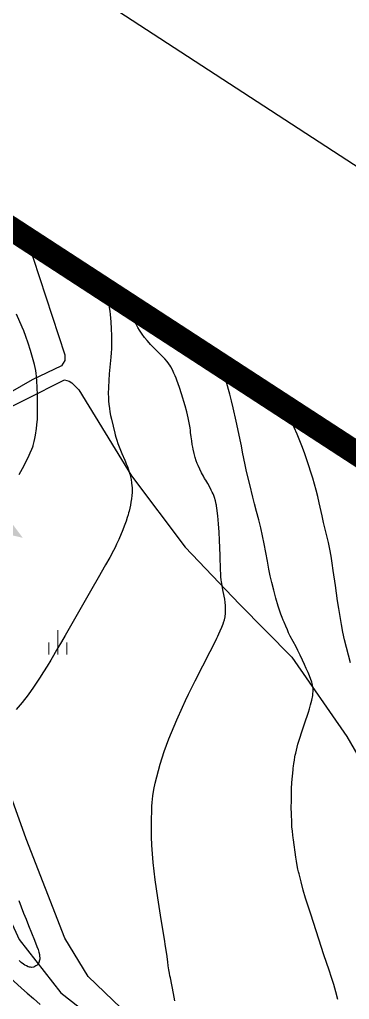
# Model space of a CAD drawing. Header units: millimetres. Extents: x 156921 to 159642, y 477538 to 479586.
# Drawn here: x 157422.7 to 157450, y 479382.6 to 479464 of the extents above; entities that cross this region are included whole.
import ezdxf
from ezdxf.enums import TextEntityAlignment as Align

# ---------------------------------------------------------------- set-up
doc = ezdxf.new("R2010")
doc.units = ezdxf.units.MM
doc.header["$MEASUREMENT"] = 0
doc.linetypes.add('AM4', pattern=[4, 0, -4])
doc.linetypes.add('CONT', pattern=[2, 1, 1])
doc.layers.add('99_가이드라인', color=83, linetype='Continuous', plot=False)
for name, color, linetype in [('CX-BORD-LIN1', 4, 'Continuous'), ('CX-BORD-LIN2', 3, 'Continuous'), ('CX-BORD-TEX3', 6, 'Continuous'), ('WD_일반', 7, 'Continuous')]:
    doc.layers.add(name, color=color, linetype=linetype)
for name, color, linetype, transparency in [('D0015212', 66, 'Continuous', 0.6), ('D0025111', 66, 'AM4', 0.6), ('E0022112', 146, 'Continuous', 0.6), ('F0017111', 94, 'Continuous', 0.6), ('F0017114', 80, 'Continuous', 0.6)]:
    doc.layers.add(name, color=color, linetype=linetype, transparency=transparency)
doc.styles.add('HM 6_일반문자', font='BAREUNDOTUMPRO1.TTF')
doc.styles.add('TB_TEXT', font='BAREUNDOTUMPRO1.TTF')
doc.styles.add('TB_WBTXT', font='BareunDotumPro3.ttf')

# ---------------------------------------------------------------- blocks, each defined once
blk = doc.blocks.new('D0015212')
at = {"layer": 'D0015212', "color": 252, "linetype": 'Continuous', "lineweight": 13, "transparency": 33554521, "flags": 128}
for points in [[(0, -1), (0, 1)], [(-0.75, -1), (-0.75, 0)], [(0.75, -1), (0.75, 0)]]:
    blk.add_lwpolyline(points, dxfattribs=at)
blk = doc.blocks.new('DAA002_1')
at = {"layer": 'D0015212', "color": 252, "linetype": 'Continuous', "lineweight": 13, "flags": 128}
for points in [[(0, -1), (0, 1)], [(-0.75, -1), (-0.75, 0)], [(0.75, -1), (0.75, 0)]]:
    blk.add_lwpolyline(points, dxfattribs=at)
blk = doc.blocks.new('WD-LOW-S')
at = {"color": 0, "linetype": 'Continuous', "lineweight": -3}
for points in [[(62.625, 0), (62.625, 2), (68.125, 0)], [(62.625, 0), (62.625, -2), (68.125, 0)]]:
    blk.add_solid(points, dxfattribs=at)
at = {"color": 0, "lineweight": -3, "style": 'HM 6_일반문자'}
blk.add_attdef('LOW_PREVIOUS_TEX', text='', height=5, dxfattribs=at).set_placement((-2, 2), align=Align.BOTTOM_RIGHT)
for tag, p in [('LOW_PRESENT_TEX', (2, 2)), ('STATION', (2, -8))]:
    blk.add_attdef(tag, text='', height=5, dxfattribs=at).set_placement(p, align=Align.BOTTOM_LEFT)
blk = doc.blocks.new('한맥도곽')
at = {"layer": '99_가이드라인'}
blk.add_lwpolyline([(0, 594), (841, 594), (841, 0), (0, 0)], close=True, dxfattribs=at)
at = {"layer": 'CX-BORD-LIN1', "const_width": 2}
blk.add_lwpolyline([(821, 20), (25, 20), (25, 574), (821, 574)], close=True, dxfattribs=at)
at = {"layer": 'CX-BORD-LIN1', "style": 'TB_TEXT'}
for tag, height, p in [('TR_RDAT5', 3.5, (342.5, 53)), ('TR_DGN5', 3.5, (476.118, 53)), ('TR_CHK5', 3.5, (506.118, 53)), ('TR_APP5', 3.5, (536.118, 53)), ('TR_RNUM5', 3, (310.105, 52.637)), ('TR_RNUM4', 3, (310.105, 46.637)), ('TR_RDAT4', 3.5, (342.5, 47)), ('TR_DGN4', 3.5, (476.118, 47)), ('TR_CHK4', 3.5, (506.118, 47)), ('TR_APP4', 3.5, (536.118, 47)), ('TR_RDAT3', 3.5, (342.5, 41)), ('TR_DGN3', 3.5, (476.118, 41)), ('TR_CHK3', 3.5, (506.118, 41)), ('TR_APP3', 3.5, (536.118, 41)), ('TR_RNUM3', 3, (310.105, 40.637)), ('TR_RDAT2', 3.5, (342.5, 35)), ('TR_DGN2', 3.5, (476.118, 35)), ('TR_CHK2', 3.5, (506.118, 35)), ('TR_APP2', 3.5, (536.118, 35)), ('TR_RNUM2', 3, (310.105, 34.637)), ('TR_RNUM1', 3, (310.105, 28.637)), ('TR_RDAT1', 3.5, (342.5, 29)), ('TR_DGN1', 3.5, (476.118, 29)), ('TR_CHK1', 3.5, (506.118, 29)), ('TR_APP1', 3.5, (536.118, 29))]:
    blk.add_attdef(tag, text='', height=height, dxfattribs=at).set_placement(p, align=Align.MIDDLE_CENTER)
for tag, p in [('TR_RCON5', (367.303, 53)), ('TR_RCON4', (367.303, 47)), ('TR_RCON3', (367.303, 41)), ('TR_RCON2', (367.303, 35)), ('TR_RCON1', (367.303, 29))]:
    blk.add_attdef(tag, text='', height=3.5, dxfattribs=at).set_placement(p, align=Align.MIDDLE_LEFT)
at = {"layer": 'CX-BORD-LIN2', "style": 'TB_TEXT'}
for tag, p in [('TD_VERSION', (825.5, 68.015)), ('적용표준버전', (825.5, 35))]:
    blk.add_attdef(tag, text='', height=3, rotation=90, dxfattribs=at).set_placement(p, align=Align.MIDDLE_CENTER)
at = {"layer": 'CX-BORD-TEX3', "style": 'TB_TEXT'}
for tag, height, p in [('노선이정', 4.5, (170.034, 51.456)), ('설계공구', 4.5, (568, 51.361)), ('도 면 명', 4.5, (696, 43.192)), ('설 계 사', 4.5, (170, 42.588)), ('시공공구', 4.5, (568, 42.687)), ('시 공 사', 4.5, (170, 33.593)), ('도면축척', 4.5, (568.291, 33.513)), ('건설분야', 4.5, (170, 25.125)), ('건설단계', 4.5, (240, 25.125)), ('편철번호', 4.5, (696, 25.002)), ('도면번호', 4.5, (568.291, 24.791)), ('개정번호', 3, (310.082, 23.662)), ('날짜', 3, (342.5, 23.662)), ('내   용', 3, (420.5, 23.662)), ('작성자', 3, (478, 23.662)), ('검토자', 3, (508, 23.662)), ('확인자', 3, (538, 23.662))]:
    blk.add_attdef(tag, text='', height=height, dxfattribs=at).set_placement(p, align=Align.MIDDLE)
at = {"layer": 'CX-BORD-TEX3'}
for tag, height, style, p in [('TD_LNDST', 4.5, 'TB_TEXT', (240, 51.5)), ('TD_DSECT', 4.5, 'TB_TEXT', (600.5, 51.5)), ('TD_DDIST', 4.5, 'TB_TEXT', (649.5, 51.5)), ('TD_DNAME_TOP', 4.5, 'TB_TEXT', (766, 50.118)), ('TD_CSECT', 4.5, 'TB_TEXT', (600.5, 42.5)), ('TD_CDIST', 4.5, 'TB_TEXT', (649.5, 42.5)), ('TD_DNAME_MAIN', 6, 'TB_WBTXT', (766, 41.473)), ('TD_CCOMP', 4.5, 'TB_TEXT', (240, 33.593)), ('TD_SCAL', 4.5, 'TB_TEXT', (632, 33.748)), ('TD_DNAME_BOT', 4, 'TB_TEXT', (766, 33.174)), ('TD_FIELD', 4.5, 'TB_TEXT', (205, 25.125)), ('TD_CSTEP', 4.5, 'TB_TEXT', (275.744, 25.125)), ('TD_DWGCODE', 4.5, 'TB_TEXT', (632, 24.791)), ('TD_DWGNO', 4.5, 'TB_TEXT', (766, 25.002))]:
    blk.add_attdef(tag, text='', height=height, dxfattribs=dict(at, style=style)).set_placement(p, align=Align.MIDDLE_CENTER)
at = {"layer": 'CX-BORD-TEX3', "style": 'TB_TEXT'}
for tag, height, width, p in [('TD_DCOMP', 4.5, 0.85, (240, 42.588)), ('TD_CNAME', 5, 0.8, (90, 27.596))]:
    blk.add_attdef(tag, text='', height=height, dxfattribs=dict(at, width=width)).set_placement(p, align=Align.MIDDLE_CENTER)

msp = doc.modelspace()

# ---------------------------------------------------------------- linework, layer by layer
at = {"layer": 'D0025111', "linetype": 'Continuous', "transparency": 33554521, "flags": 128}
for points in [[(157423.265, 479445.764), (157426.426, 479436.13), (157426.428, 479435.661), (157426.155, 479435.208), (157423.705, 479434.052), (157414.031, 479428.487), (157413.394, 479428.256), (157412.107, 479428.063), (157410.961, 479428.773), (157409.492, 479430.462), (157404.046, 479438.517), (157396.654, 479447.928), (157390.266, 479455.116), (157388.28, 479457.938), (157382.167, 479468.721)], [(157423.265, 479445.764), (157426.426, 479436.13), (157426.428, 479435.661), (157426.155, 479435.208), (157423.705, 479434.052), (157414.031, 479428.487), (157413.394, 479428.256), (157412.107, 479428.063), (157410.961, 479428.773), (157409.492, 479430.462), (157404.046, 479438.517), (157396.654, 479447.928), (157390.266, 479455.116), (157388.28, 479457.938), (157383.086, 479467.099)], [(157409.977, 479424.481), (157409.444, 479425.916), (157409.636, 479426.466), (157409.948, 479426.894), (157410.808, 479427.411), (157411.911, 479427.369), (157413.641, 479427.615), (157426.403, 479434.04), (157426.775, 479433.919), (157427.015, 479433.787), (157427.585, 479433.199), (157431.95, 479426.075), (157436.406, 479420.14), (157440.936, 479415.403), (157445.263, 479410.987), (157449.84, 479404.396), (157453.215, 479398.575), (157455.033, 479392.66), (157456.091, 479388.358), (157458.015, 479381.692)], [(157409.977, 479424.481), (157409.444, 479425.916), (157409.636, 479426.466), (157409.948, 479426.894), (157410.808, 479427.411), (157411.911, 479427.369), (157413.641, 479427.615), (157426.403, 479434.04), (157426.775, 479433.919), (157427.015, 479433.787), (157427.585, 479433.199), (157431.95, 479426.075), (157436.406, 479420.14), (157440.936, 479415.403), (157445.263, 479410.987), (157449.84, 479404.396), (157453.215, 479398.575), (157455.033, 479392.66), (157456.091, 479388.358), (157458.015, 479381.692)], [(157432.47, 479380.531), (157428.352, 479384.47), (157426.434, 479387.659), (157423.223, 479395.908), (157420.407, 479403.746), (157415.872, 479412.558), (157413.177, 479417.424), (157409.977, 479424.481)], [(157432.47, 479380.531), (157428.352, 479384.47), (157426.434, 479387.659), (157423.223, 479395.908), (157420.407, 479403.746), (157415.872, 479412.558), (157413.177, 479417.424), (157409.977, 479424.481)]]:
    msp.add_lwpolyline(points, dxfattribs=at)
at = {"layer": 'E0022112', "transparency": 33554521, "flags": 128}
msp.add_lwpolyline([(157405.515, 479424.517), (157409.174, 479419.59), (157411.607, 479415.865), (157414.359, 479409.993), (157416.617, 479404.915), (157418.657, 479399.66), (157420.241, 479394.336), (157421.19, 479390.706), (157422.64, 479387.548), (157426.09, 479383.112), (157428.262, 479381.421)], dxfattribs=at)
msp.add_lwpolyline([(157405.515, 479424.517), (157409.174, 479419.59), (157411.607, 479415.865), (157414.359, 479409.993), (157416.617, 479404.915), (157418.657, 479399.66), (157420.241, 479394.336), (157421.19, 479390.706), (157422.64, 479387.548), (157426.09, 479383.112), (157428.262, 479381.421)], dxfattribs=at)
at = {"layer": 'F0017111', "transparency": 33554521, "flags": 128}
for points in [[(157435.557, 479382.435), (157435.443, 479383.057), (157435.185, 479384.364), (157435.151, 479384.531), (157435.112, 479384.738), (157435.062, 479385.027), (157435.012, 479385.356), (157434.968, 479385.683), (157434.884, 479386.324), (157434.796, 479386.949), (157434.7, 479387.57), (157434.597, 479388.204), (157434.371, 479389.562), (157434.139, 479391.014), (157434.028, 479391.75), (157433.923, 479392.488), (157433.83, 479393.22), (157433.755, 479393.943), (157433.697, 479394.659), (157433.656, 479395.373), (157433.629, 479396.086), (157433.615, 479396.799), (157433.616, 479397.515), (157433.635, 479398.239), (157433.642, 479398.421), (157433.654, 479398.635), (157433.675, 479398.915), (157433.704, 479399.214), (157433.739, 479399.488), (157433.825, 479400.009), (157433.929, 479400.532), (157434.051, 479401.055), (157434.188, 479401.581), (157434.338, 479402.107), (157434.501, 479402.631), (157434.675, 479403.156), (157434.861, 479403.683), (157435.06, 479404.213), (157435.273, 479404.745), (157435.497, 479405.276), (157435.726, 479405.803), (157436.199, 479406.854), (157436.445, 479407.387), (157436.703, 479407.927), (157436.972, 479408.477), (157437.251, 479409.036), (157437.884, 479410.286), (157438.492, 479411.478), (157438.76, 479412.008), (157439.048, 479412.589), (157439.122, 479412.741), (157439.21, 479412.929), (157439.326, 479413.189), (157439.451, 479413.484), (157439.566, 479413.776), (157439.635, 479413.957), (157439.652, 479414.012), (157439.675, 479414.104), (157439.728, 479414.362), (157439.765, 479414.658), (157439.773, 479414.808), (157439.773, 479414.958), (157439.77, 479415.108), (157439.76, 479415.29), (157439.737, 479415.536), (157439.702, 479415.808), (157439.656, 479416.068), (157439.555, 479416.583), (157439.46, 479417.113), (157439.437, 479417.247), (157439.413, 479417.418), (157439.386, 479417.663), (157439.363, 479417.947), (157439.35, 479418.238), (157439.317, 479419.447), (157439.3, 479420.078), (157439.277, 479420.726), (157439.242, 479421.389), (157439.192, 479422.066), (157439.127, 479422.735), (157439.05, 479423.374), (157439.024, 479423.569), (157439.014, 479423.627), (157438.993, 479423.722), (157438.928, 479423.984), (157438.837, 479424.278), (157438.784, 479424.422), (157438.727, 479424.565), (157438.667, 479424.707), (157438.584, 479424.884), (157438.456, 479425.134), (157438.298, 479425.421), (157438.124, 479425.708), (157438.033, 479425.853), (157437.925, 479426.038), (157437.783, 479426.304), (157437.629, 479426.616), (157437.487, 479426.937), (157437.418, 479427.1), (157437.341, 479427.306), (157437.247, 479427.597), (157437.154, 479427.934), (157437.078, 479428.275), (157437.045, 479428.447), (157437.007, 479428.663), (157436.958, 479428.967), (157436.909, 479429.317), (157436.866, 479429.669), (157436.846, 479429.846), (157436.82, 479430.053), (157436.779, 479430.323), (157436.73, 479430.611), (157436.677, 479430.872), (157436.557, 479431.371), (157436.415, 479431.877), (157436.106, 479432.884), (157435.931, 479433.416), (157435.718, 479434.017), (157435.661, 479434.176), (157435.587, 479434.363), (157435.481, 479434.608), (157435.357, 479434.87), (157435.23, 479435.11), (157435.15, 479435.253), (157435.122, 479435.295), (157435.072, 479435.366), (157434.921, 479435.565), (157434.727, 479435.792), (157434.508, 479436.018), (157434.06, 479436.457), (157433.647, 479436.871), (157433.548, 479436.971), (157433.424, 479437.108), (157433.249, 479437.316), (157433.047, 479437.57), (157432.844, 479437.847), (157432.743, 479437.99), (157432.627, 479438.165), (157432.483, 479438.402), (157432.336, 479438.664), (157432.211, 479438.918), (157432.155, 479439.042), (157432.088, 479439.2), (157431.999, 479439.425), (157431.903, 479439.688), (157431.814, 479439.956), (157431.772, 479440.092), (157431.723, 479440.257)], [(157435.557, 479382.435), (157435.443, 479383.057), (157435.185, 479384.364), (157435.151, 479384.531), (157435.112, 479384.738), (157435.062, 479385.027), (157435.012, 479385.356), (157434.968, 479385.683), (157434.884, 479386.324), (157434.796, 479386.949), (157434.7, 479387.57), (157434.597, 479388.204), (157434.371, 479389.562), (157434.139, 479391.014), (157434.028, 479391.75), (157433.923, 479392.488), (157433.83, 479393.22), (157433.755, 479393.943), (157433.697, 479394.659), (157433.656, 479395.373), (157433.629, 479396.086), (157433.615, 479396.799), (157433.616, 479397.515), (157433.635, 479398.239), (157433.642, 479398.421), (157433.654, 479398.635), (157433.675, 479398.915), (157433.704, 479399.214), (157433.739, 479399.488), (157433.825, 479400.009), (157433.929, 479400.532), (157434.051, 479401.055), (157434.188, 479401.581), (157434.338, 479402.107), (157434.501, 479402.631), (157434.675, 479403.156), (157434.861, 479403.683), (157435.06, 479404.213), (157435.273, 479404.745), (157435.497, 479405.276), (157435.726, 479405.803), (157436.199, 479406.854), (157436.445, 479407.387), (157436.703, 479407.927), (157436.972, 479408.477), (157437.251, 479409.036), (157437.884, 479410.286), (157438.492, 479411.478), (157438.76, 479412.008), (157439.048, 479412.589), (157439.122, 479412.741), (157439.21, 479412.929), (157439.326, 479413.189), (157439.451, 479413.484), (157439.566, 479413.776), (157439.635, 479413.957), (157439.652, 479414.012), (157439.675, 479414.104), (157439.728, 479414.362), (157439.765, 479414.658), (157439.773, 479414.808), (157439.773, 479414.958), (157439.77, 479415.108), (157439.76, 479415.29), (157439.737, 479415.536), (157439.702, 479415.808), (157439.656, 479416.068), (157439.555, 479416.583), (157439.46, 479417.113), (157439.437, 479417.247), (157439.413, 479417.418), (157439.386, 479417.663), (157439.363, 479417.947), (157439.35, 479418.238), (157439.317, 479419.447), (157439.3, 479420.078), (157439.277, 479420.726), (157439.242, 479421.389), (157439.192, 479422.066), (157439.127, 479422.735), (157439.05, 479423.374), (157439.024, 479423.569), (157439.014, 479423.627), (157438.993, 479423.722), (157438.928, 479423.984), (157438.837, 479424.278), (157438.784, 479424.422), (157438.727, 479424.565), (157438.667, 479424.707), (157438.584, 479424.884), (157438.456, 479425.134), (157438.298, 479425.421), (157438.124, 479425.708), (157438.033, 479425.853), (157437.925, 479426.038), (157437.783, 479426.304), (157437.629, 479426.616), (157437.487, 479426.937), (157437.418, 479427.1), (157437.341, 479427.306), (157437.247, 479427.597), (157437.154, 479427.934), (157437.078, 479428.275), (157437.045, 479428.447), (157437.007, 479428.663), (157436.958, 479428.967), (157436.909, 479429.317), (157436.866, 479429.669), (157436.846, 479429.846), (157436.82, 479430.053), (157436.779, 479430.323), (157436.73, 479430.611), (157436.677, 479430.872), (157436.557, 479431.371), (157436.415, 479431.877), (157436.106, 479432.884), (157435.931, 479433.416), (157435.718, 479434.017), (157435.661, 479434.176), (157435.587, 479434.363), (157435.481, 479434.608), (157435.357, 479434.87), (157435.23, 479435.11), (157435.15, 479435.253), (157435.122, 479435.295), (157435.072, 479435.366), (157434.921, 479435.565), (157434.727, 479435.792), (157434.508, 479436.018), (157434.06, 479436.457), (157433.647, 479436.871), (157433.548, 479436.971), (157433.424, 479437.108), (157433.249, 479437.316), (157433.047, 479437.57), (157432.844, 479437.847), (157432.743, 479437.99), (157432.627, 479438.165), (157432.483, 479438.402), (157432.336, 479438.664), (157432.211, 479438.918), (157432.155, 479439.042), (157432.088, 479439.2), (157431.999, 479439.425), (157431.903, 479439.688), (157431.814, 479439.956), (157431.772, 479440.092), (157431.723, 479440.257)], [(157422.632, 479426.171), (157422.912, 479426.684), (157423.371, 479427.59), (157423.546, 479427.966), (157423.68, 479428.27), (157423.769, 479428.487), (157423.794, 479428.553), (157423.805, 479428.586), (157423.886, 479428.914), (157423.945, 479429.171), (157423.996, 479429.439), (157424.078, 479430.012), (157424.109, 479430.294), (157424.132, 479430.546), (157424.146, 479430.744), (157424.152, 479430.868), (157424.161, 479431.301), (157424.165, 479432.011), (157424.15, 479432.758), (157424.125, 479433.436), (157424.096, 479433.941), (157424.065, 479434.359), (157424.044, 479434.575), (157424.012, 479434.805), (157423.915, 479435.307), (157423.589, 479436.478), (157423.384, 479437.093), (157423.183, 479437.656), (157423.01, 479438.113), (157422.888, 479438.409), (157422.41, 479439.49)], [(157422.632, 479426.171), (157422.912, 479426.684), (157423.371, 479427.59), (157423.546, 479427.966), (157423.68, 479428.27), (157423.769, 479428.487), (157423.794, 479428.553), (157423.805, 479428.586), (157423.886, 479428.914), (157423.945, 479429.171), (157423.996, 479429.439), (157424.078, 479430.012), (157424.109, 479430.294), (157424.132, 479430.546), (157424.146, 479430.744), (157424.152, 479430.868), (157424.161, 479431.301), (157424.165, 479432.011), (157424.15, 479432.758), (157424.125, 479433.436), (157424.096, 479433.941), (157424.065, 479434.359), (157424.044, 479434.575), (157424.012, 479434.805), (157423.915, 479435.307), (157423.589, 479436.478), (157423.384, 479437.093), (157423.183, 479437.656), (157423.01, 479438.113), (157422.888, 479438.409), (157422.41, 479439.49)], [(157449.089, 479382.563), (157448.929, 479383.192), (157448.757, 479383.8), (157448.57, 479384.399), (157448.363, 479385.003), (157448.147, 479385.62), (157447.933, 479386.258), (157447.499, 479387.582), (157447.28, 479388.261), (157447.066, 479388.95), (157446.851, 479389.638), (157446.629, 479390.313), (157446.413, 479390.983), (157446.214, 479391.652), (157446.032, 479392.324), (157445.864, 479393.003), (157445.823, 479393.174), (157445.777, 479393.389), (157445.717, 479393.692), (157445.655, 479394.04), (157445.601, 479394.391), (157445.397, 479395.817), (157445.371, 479395.997), (157445.344, 479396.224), (157445.311, 479396.543), (157445.281, 479396.91), (157445.26, 479397.279), (157445.233, 479397.962), (157445.225, 479398.532), (157445.228, 479399.043), (157445.237, 479399.555), (157445.253, 479400.068), (157445.28, 479400.584), (157445.317, 479401.106), (157445.366, 479401.637), (157445.38, 479401.771), (157445.401, 479401.94), (157445.435, 479402.178), (157445.48, 479402.452), (157445.531, 479402.728), (157445.558, 479402.866), (157445.594, 479403.036), (157445.648, 479403.266), (157445.711, 479403.524), (157445.779, 479403.774), (157445.928, 479404.273), (157446.1, 479404.784), (157446.327, 479405.455), (157446.642, 479406.432), (157446.732, 479406.715), (157446.824, 479407.033), (157446.921, 479407.425), (157447, 479407.818), (157447.025, 479407.989), (157447.039, 479408.142), (157447.052, 479408.333), (157447.05, 479408.351), (157447.045, 479408.39), (157447.02, 479408.516), (157446.978, 479408.693), (157446.916, 479408.912), (157446.734, 479409.44), (157446.612, 479409.739), (157446.471, 479410.062), (157446.319, 479410.397), (157446.152, 479410.76), (157445.954, 479411.178), (157445.762, 479411.568), (157445.616, 479411.846), (157445.372, 479412.295), (157445.138, 479412.753), (157445.08, 479412.869), (157445.005, 479413.028), (157444.896, 479413.272), (157444.765, 479413.573), (157444.629, 479413.903), (157444.559, 479414.074), (157444.477, 479414.287), (157444.369, 479414.58), (157444.253, 479414.912), (157444.147, 479415.239), (157443.949, 479415.896), (157443.764, 479416.567), (157443.604, 479417.201), (157443.48, 479417.748), (157443.367, 479418.307), (157443.239, 479418.982), (157442.977, 479420.407), (157442.844, 479421.091), (157442.695, 479421.756), (157442.531, 479422.419), (157442.349, 479423.095), (157442.176, 479423.735), (157442.037, 479424.286), (157441.783, 479425.338), (157441.515, 479426.438), (157441.387, 479426.986), (157441.274, 479427.52), (157441.173, 479428.042), (157441.081, 479428.554), (157440.987, 479429.062), (157440.882, 479429.571), (157440.647, 479430.622), (157440.393, 479431.728), (157440.26, 479432.289), (157440.119, 479432.842), (157439.824, 479433.921), (157439.668, 479434.449), (157439.502, 479434.97), (157439.46, 479435.099), (157439.406, 479435.253)], [(157449.089, 479382.563), (157448.929, 479383.192), (157448.757, 479383.8), (157448.57, 479384.399), (157448.363, 479385.003), (157448.147, 479385.62), (157447.933, 479386.258), (157447.499, 479387.582), (157447.28, 479388.261), (157447.066, 479388.95), (157446.851, 479389.638), (157446.629, 479390.313), (157446.413, 479390.983), (157446.214, 479391.652), (157446.032, 479392.324), (157445.864, 479393.003), (157445.823, 479393.174), (157445.777, 479393.389), (157445.717, 479393.692), (157445.655, 479394.04), (157445.601, 479394.391), (157445.397, 479395.817), (157445.371, 479395.997), (157445.344, 479396.224), (157445.311, 479396.543), (157445.281, 479396.91), (157445.26, 479397.279), (157445.233, 479397.962), (157445.225, 479398.532), (157445.228, 479399.043), (157445.237, 479399.555), (157445.253, 479400.068), (157445.28, 479400.584), (157445.317, 479401.106), (157445.366, 479401.637), (157445.38, 479401.771), (157445.401, 479401.94), (157445.435, 479402.178), (157445.48, 479402.452), (157445.531, 479402.728), (157445.558, 479402.866), (157445.594, 479403.036), (157445.648, 479403.266), (157445.711, 479403.524), (157445.779, 479403.774), (157445.928, 479404.273), (157446.1, 479404.784), (157446.327, 479405.455), (157446.642, 479406.432), (157446.732, 479406.715), (157446.824, 479407.033), (157446.921, 479407.425), (157447, 479407.818), (157447.025, 479407.989), (157447.039, 479408.142), (157447.052, 479408.333), (157447.05, 479408.351), (157447.045, 479408.39), (157447.02, 479408.516), (157446.978, 479408.693), (157446.916, 479408.912), (157446.734, 479409.44), (157446.612, 479409.739), (157446.471, 479410.062), (157446.319, 479410.397), (157446.152, 479410.76), (157445.954, 479411.178), (157445.762, 479411.568), (157445.616, 479411.846), (157445.372, 479412.295), (157445.138, 479412.753), (157445.08, 479412.869), (157445.005, 479413.028), (157444.896, 479413.272), (157444.765, 479413.573), (157444.629, 479413.903), (157444.559, 479414.074), (157444.477, 479414.287), (157444.369, 479414.58), (157444.253, 479414.912), (157444.147, 479415.239), (157443.949, 479415.896), (157443.764, 479416.567), (157443.604, 479417.201), (157443.48, 479417.748), (157443.367, 479418.307), (157443.239, 479418.982), (157442.977, 479420.407), (157442.844, 479421.091), (157442.695, 479421.756), (157442.531, 479422.419), (157442.349, 479423.095), (157442.176, 479423.735), (157442.037, 479424.286), (157441.783, 479425.338), (157441.515, 479426.438), (157441.387, 479426.986), (157441.274, 479427.52), (157441.173, 479428.042), (157441.081, 479428.554), (157440.987, 479429.062), (157440.882, 479429.571), (157440.647, 479430.622), (157440.393, 479431.728), (157440.26, 479432.289), (157440.119, 479432.842), (157439.824, 479433.921), (157439.668, 479434.449), (157439.502, 479434.97), (157439.46, 479435.099), (157439.406, 479435.253)], [(157450.151, 479410.541), (157449.979, 479411.174), (157449.811, 479411.809), (157449.654, 479412.445), (157449.514, 479413.083), (157449.386, 479413.725), (157449.27, 479414.378), (157449.162, 479415.032), (157449.062, 479415.682), (157448.969, 479416.325), (157448.882, 479416.963), (157448.713, 479418.203), (157448.624, 479418.802), (157448.525, 479419.387), (157448.417, 479419.961), (157448.301, 479420.524), (157448.176, 479421.082), (157448.043, 479421.637), (157447.907, 479422.19), (157447.779, 479422.742), (157447.534, 479423.825), (157447.413, 479424.352), (157447.286, 479424.869), (157447.151, 479425.378), (157447.007, 479425.883), (157446.854, 479426.384), (157446.691, 479426.884), (157446.519, 479427.388), (157446.337, 479427.9), (157446.142, 479428.424), (157445.933, 479428.964), (157445.706, 479429.515), (157445.459, 479430.071), (157445.192, 479430.629), (157444.903, 479431.187), (157444.596, 479431.745), (157444.476, 479431.951)], [(157450.151, 479410.541), (157449.979, 479411.174), (157449.811, 479411.809), (157449.654, 479412.445), (157449.514, 479413.083), (157449.386, 479413.725), (157449.27, 479414.378), (157449.162, 479415.032), (157449.062, 479415.682), (157448.969, 479416.325), (157448.882, 479416.963), (157448.713, 479418.203), (157448.624, 479418.802), (157448.525, 479419.387), (157448.417, 479419.961), (157448.301, 479420.524), (157448.176, 479421.082), (157448.043, 479421.637), (157447.907, 479422.19), (157447.779, 479422.742), (157447.534, 479423.825), (157447.413, 479424.352), (157447.286, 479424.869), (157447.151, 479425.378), (157447.007, 479425.883), (157446.854, 479426.384), (157446.691, 479426.884), (157446.519, 479427.388), (157446.337, 479427.9), (157446.142, 479428.424), (157445.933, 479428.964), (157445.706, 479429.515), (157445.459, 479430.071), (157445.192, 479430.629), (157444.903, 479431.187), (157444.596, 479431.745), (157444.476, 479431.951)], [(157421.884, 479384.352), (157422.837, 479383.498), (157423.3, 479383.084), (157423.819, 479382.633), (157424.383, 479382.156)], [(157421.884, 479384.352), (157422.837, 479383.498), (157423.3, 479383.084), (157423.819, 479382.633), (157424.383, 479382.156)]]:
    msp.add_lwpolyline(points, dxfattribs=at)
at = {"layer": 'F0017114', "transparency": 33554521, "flags": 128}
for points in [[(157429.829, 479441.49), (157429.887, 479441.238), (157430.012, 479440.643), (157430.041, 479440.496), (157430.074, 479440.311), (157430.115, 479440.052), (157430.156, 479439.756), (157430.19, 479439.46), (157430.244, 479438.872), (157430.283, 479438.293), (157430.304, 479437.728), (157430.307, 479437.185), (157430.305, 479437.051), (157430.299, 479436.873), (157430.287, 479436.605), (157430.267, 479436.28), (157430.24, 479435.932), (157430.119, 479434.54), (157430.103, 479434.372), (157430.087, 479434.164), (157430.067, 479433.878), (157430.05, 479433.554), (157430.038, 479433.236), (157430.033, 479433.078), (157430.033, 479432.882), (157430.041, 479432.61), (157430.058, 479432.301), (157430.086, 479431.996), (157430.102, 479431.844), (157430.127, 479431.654), (157430.169, 479431.39), (157430.224, 479431.088), (157430.287, 479430.788), (157430.426, 479430.194), (157430.571, 479429.609), (157430.608, 479429.464), (157430.659, 479429.284), (157430.736, 479429.034), (157430.832, 479428.751), (157430.936, 479428.469), (157431.16, 479427.915), (157431.398, 479427.372), (157431.459, 479427.238), (157431.531, 479427.07), (157431.621, 479426.835), (157431.717, 479426.565), (157431.801, 479426.295), (157431.841, 479426.16), (157431.883, 479425.991), (157431.929, 479425.757), (157431.97, 479425.49), (157431.995, 479425.224), (157432.004, 479425.092), (157432.009, 479424.926), (157432.004, 479424.694), (157431.988, 479424.428), (157431.958, 479424.162), (157431.94, 479424.029), (157431.913, 479423.865), (157431.87, 479423.638), (157431.816, 479423.381), (157431.754, 479423.128), (157431.721, 479423.003), (157431.674, 479422.839), (157431.599, 479422.599), (157431.504, 479422.313), (157431.397, 479422.014), (157431.175, 479421.43), (157430.958, 479420.903), (157430.905, 479420.778), (157430.833, 479420.619), (157430.725, 479420.39), (157430.595, 479420.124), (157430.455, 479419.85), (157430.149, 479419.279), (157429.808, 479418.674), (157429.195, 479417.603), (157428.666, 479416.676), (157428.108, 479415.706), (157427.55, 479414.739), (157427.005, 479413.781), (157426.448, 479412.791), (157426.157, 479412.282), (157425.857, 479411.77), (157425.256, 479410.755), (157424.957, 479410.257), (157424.657, 479409.769), (157424.325, 479409.25), (157423.931, 479408.663), (157423.825, 479408.507), (157423.37, 479407.868), (157422.891, 479407.248), (157422.386, 479406.649)], [(157429.829, 479441.49), (157429.887, 479441.238), (157430.012, 479440.643), (157430.041, 479440.496), (157430.074, 479440.311), (157430.115, 479440.052), (157430.156, 479439.756), (157430.19, 479439.46), (157430.244, 479438.872), (157430.283, 479438.293), (157430.304, 479437.728), (157430.307, 479437.185), (157430.305, 479437.051), (157430.299, 479436.873), (157430.287, 479436.605), (157430.267, 479436.28), (157430.24, 479435.932), (157430.119, 479434.54), (157430.103, 479434.372), (157430.087, 479434.164), (157430.067, 479433.878), (157430.05, 479433.554), (157430.038, 479433.236), (157430.033, 479433.078), (157430.033, 479432.882), (157430.041, 479432.61), (157430.058, 479432.301), (157430.086, 479431.996), (157430.102, 479431.844), (157430.127, 479431.654), (157430.169, 479431.39), (157430.224, 479431.088), (157430.287, 479430.788), (157430.426, 479430.194), (157430.571, 479429.609), (157430.608, 479429.464), (157430.659, 479429.284), (157430.736, 479429.034), (157430.832, 479428.751), (157430.936, 479428.469), (157431.16, 479427.915), (157431.398, 479427.372), (157431.459, 479427.238), (157431.531, 479427.07), (157431.621, 479426.835), (157431.717, 479426.565), (157431.801, 479426.295), (157431.841, 479426.16), (157431.883, 479425.991), (157431.929, 479425.757), (157431.97, 479425.49), (157431.995, 479425.224), (157432.004, 479425.092), (157432.009, 479424.926), (157432.004, 479424.694), (157431.988, 479424.428), (157431.958, 479424.162), (157431.94, 479424.029), (157431.913, 479423.865), (157431.87, 479423.638), (157431.816, 479423.381), (157431.754, 479423.128), (157431.721, 479423.003), (157431.674, 479422.839), (157431.599, 479422.599), (157431.504, 479422.313), (157431.397, 479422.014), (157431.175, 479421.43), (157430.958, 479420.903), (157430.905, 479420.778), (157430.833, 479420.619), (157430.725, 479420.39), (157430.595, 479420.124), (157430.455, 479419.85), (157430.149, 479419.279), (157429.808, 479418.674), (157429.195, 479417.603), (157428.666, 479416.676), (157428.108, 479415.706), (157427.55, 479414.739), (157427.005, 479413.781), (157426.448, 479412.791), (157426.157, 479412.282), (157425.857, 479411.77), (157425.256, 479410.755), (157424.957, 479410.257), (157424.657, 479409.769), (157424.325, 479409.25), (157423.931, 479408.663), (157423.825, 479408.507), (157423.37, 479407.868), (157422.891, 479407.248), (157422.386, 479406.649)], [(157422.613, 479390.779), (157422.806, 479390.249), (157423.004, 479389.737), (157423.205, 479389.244), (157423.42, 479388.718), (157423.659, 479388.109), (157423.898, 479387.498), (157424.11, 479386.968), (157424.2, 479386.725), (157424.268, 479386.488), (157424.314, 479386.285), (157424.327, 479386.213), (157424.332, 479386.17), (157424.343, 479386.03), (157424.345, 479385.921), (157424.336, 479385.819), (157424.282, 479385.635), (157424.243, 479385.557), (157424.202, 479385.493), (157424.166, 479385.446), (157424.14, 479385.421), (157424.033, 479385.347), (157423.946, 479385.296), (157423.854, 479385.259), (157423.661, 479385.231), (157423.566, 479385.235), (157423.482, 479385.247), (157423.416, 479385.262), (157423.375, 479385.277), (157423.231, 479385.352), (157423.118, 479385.415), (157423.008, 479385.483), (157422.799, 479385.639), (157422.625, 479385.791)], [(157422.613, 479390.779), (157422.806, 479390.249), (157423.004, 479389.737), (157423.205, 479389.244), (157423.42, 479388.718), (157423.659, 479388.109), (157423.898, 479387.498), (157424.11, 479386.968), (157424.2, 479386.725), (157424.268, 479386.488), (157424.314, 479386.285), (157424.327, 479386.213), (157424.332, 479386.17), (157424.343, 479386.03), (157424.345, 479385.921), (157424.336, 479385.819), (157424.282, 479385.635), (157424.243, 479385.557), (157424.202, 479385.493), (157424.166, 479385.446), (157424.14, 479385.421), (157424.033, 479385.347), (157423.946, 479385.296), (157423.854, 479385.259), (157423.661, 479385.231), (157423.566, 479385.235), (157423.482, 479385.247), (157423.416, 479385.262), (157423.375, 479385.277), (157423.231, 479385.352), (157423.118, 479385.415), (157423.008, 479385.483), (157422.799, 479385.639), (157422.625, 479385.791)]]:
    msp.add_lwpolyline(points, dxfattribs=at)

# ---------------------------------------------------------------- block references
at = {"rotation": 326.9270375787892}
msp.add_blockref('한맥도곽', (156920.788, 479088.004), dxfattribs=at)
at = {"layer": 'D0015212', "linetype": 'Continuous', "lineweight": 13, "transparency": 33554521}
for name in ['D0015212', 'DAA002_1']:
    msp.add_blockref(name, (157425.839, 479412.232, -469.913), dxfattribs=at)
at = {"layer": 'WD_일반', "color": 13, "linetype": 'CONT', "rotation": 326.9270375787892}
msp.add_blockref('WD-LOW-S', (157365.849, 479458.094), dxfattribs=at)

doc.saveas('drawing.dxf')
